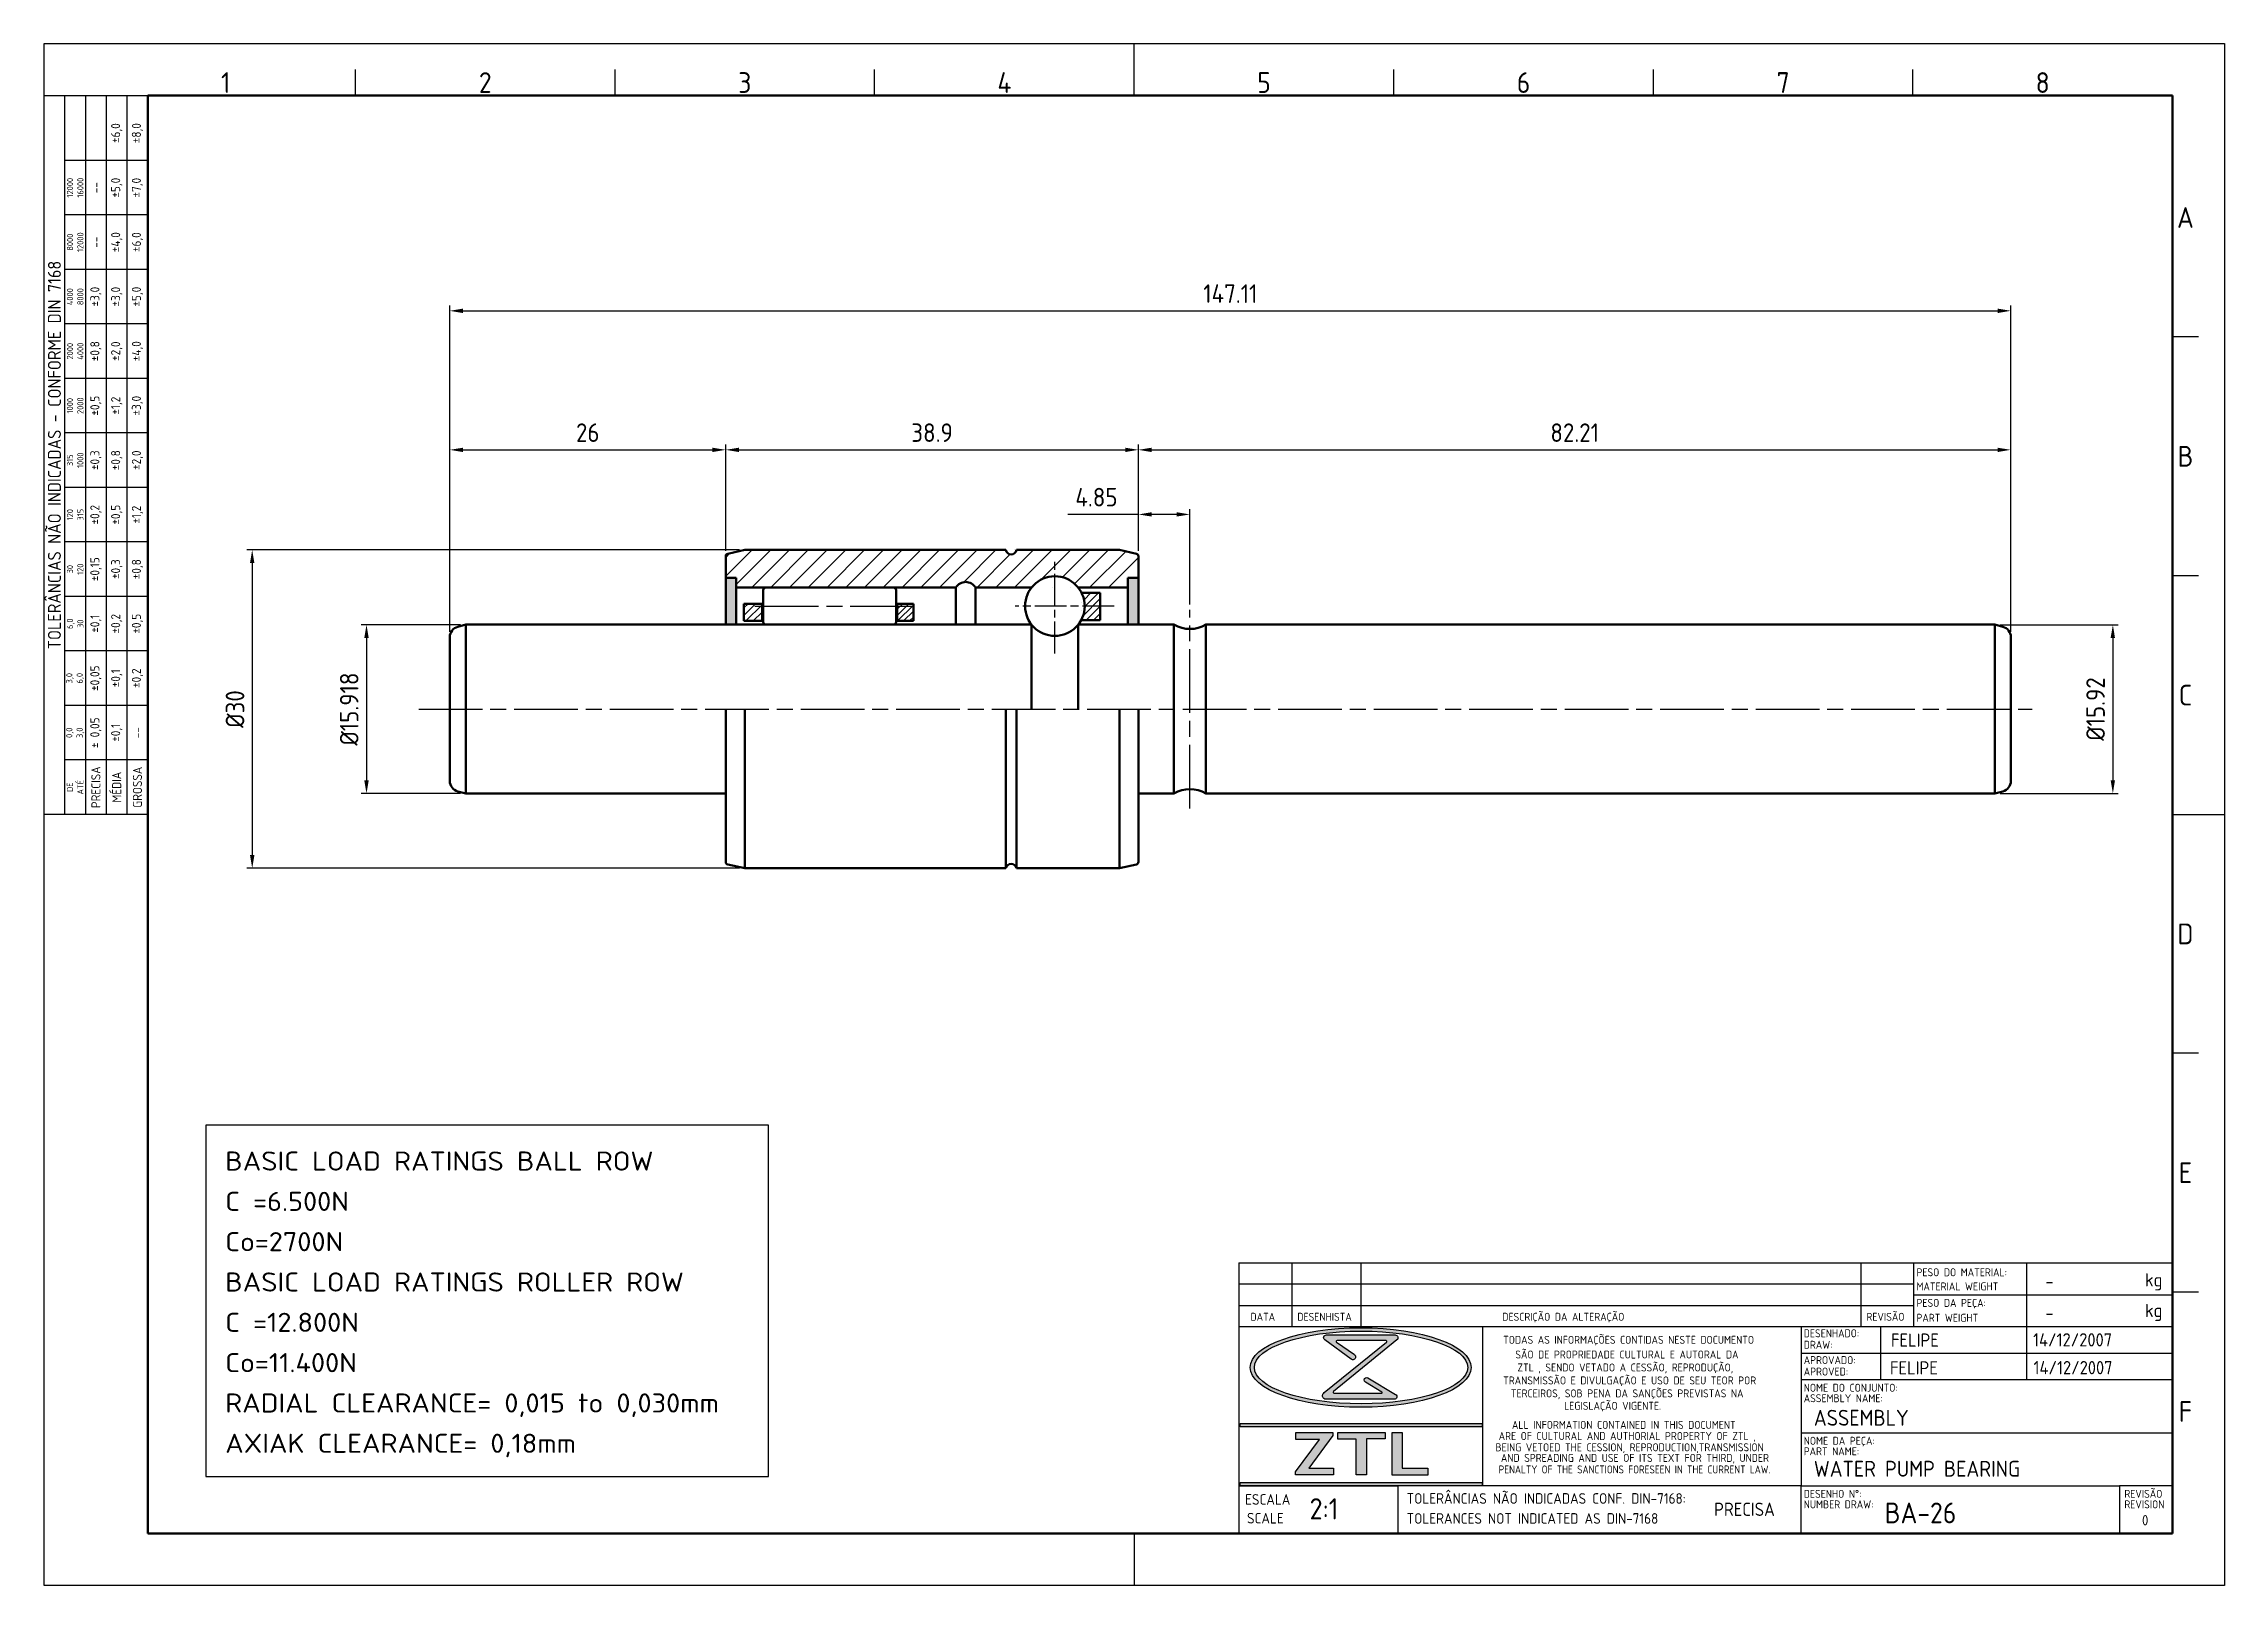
# Model space of a CAD drawing. Extents: x 0 to 205, y 0 to 145.
import ezdxf
from ezdxf.enums import TextEntityAlignment as Align

# ---------------------------------------------------------------- set-up
doc = ezdxf.new("R2010")
doc.units = 0
doc.header["$LTSCALE"] = 0.5
for name, pattern in [('AM_ISO02W050', [7.5, 6, -1.5]), ('AM_ISO08W050', [18, 12, -1.5, 3, -1.5]), ('AM_ISO08W050x2', [9, 6, -0.75, 1.5, -0.75])]:
    doc.linetypes.add(name, pattern=pattern)
doc.layers.get('0').update_dxf_attribs({"linetype": 'CONTINUOUS'})
doc.layers.get('Defpoints').update_dxf_attribs({"linetype": 'CONTINUOUS'})
for name, color, linetype, lineweight in [('AM_0', 7, 'CONTINUOUS', 50), ('AM_3', 6, 'AM_ISO02W050', 25), ('AM_5', 3, 'CONTINUOUS', 25), ('AM_7', 4, 'AM_ISO08W050', 25), ('AM_8', 1, 'CONTINUOUS', 25), ('AM_BOR', 7, 'CONTINUOUS', 50)]:
    doc.layers.add(name, color=color, linetype=linetype, lineweight=lineweight)
doc.styles.add('ACISOTS', font='isocp.shx', dxfattribs={"height": 1})
doc.styles.get("Standard").update_dxf_attribs({"font": 'ISOCP.SHX'})
doc.dimstyles.new('AM_ISO', dxfattribs={"dimtxt": 3.5, "dimasz": 2.5, "dimexe": 1, "dimexo": 1, "dimgap": 1.5, "dimtad": 1, "dimdsep": 46, "dimtxsty": 'Standard', "dimcen": 0, "dimclrd": 256, "dimclre": 256, "dimclrt": 2, "dimadec": 0, "dimazin": 2, "dimtp": 0.1, "dimtm": 0.1, "dimtfac": 0.71, "dimtdec": 3, "dimtmove": 0, "dimatfit": 3, "dimfxl": 1, "dimlwd": -1, "dimlwe": -1, "dimarcsym": 0})

# ---------------------------------------------------------------- blocks, each defined once
blk = doc.blocks.new('A3 ZTL')
for p, q in [((19.57, 280.82), (19.57, 9.78)), ((401.17, 280.82), (19.57, 280.82)), ((401.17, 9.78), (401.17, 280.82)), ((19.57, 9.78), (401.17, 9.78))]:
    blk.add_line(p, q)
at = {"layer": 'AM_BOR', "color": 135, "lineweight": 25}
for p, q in [((0, 0), (0, 290.61)), ((0, 290.61), (410.96, 290.61)), ((205.48, 280.82), (205.48, 290.61)), ((410.96, 290.61), (410.96, 0)), ((58.71, 280.82), (58.71, 285.71)), ((107.63, 280.82), (107.63, 285.71)), ((156.56, 280.82), (156.56, 285.71)), ((254.4, 280.82), (254.4, 285.71)), ((303.33, 280.82), (303.33, 285.71)), ((352.25, 280.82), (352.25, 285.71)), ((3.91, 145.3), (3.91, 280.82)), ((7.83, 280.82), (7.83, 145.3)), ((11.74, 280.82), (11.74, 145.3)), ((15.66, 145.3), (15.66, 280.82)), ((19.57, 268.59), (3.91, 268.59)), ((19.57, 258.32), (3.91, 258.32)), ((19.57, 248.04), (3.91, 248.04)), ((19.57, 237.77), (3.91, 237.77)), ((406.07, 235.32), (401.17, 235.32)), ((19.57, 227.5), (3.91, 227.5)), ((19.57, 217.22), (3.91, 217.22)), ((19.57, 206.95), (3.91, 206.95)), ((19.57, 196.67), (3.91, 196.67)), ((406.07, 190.31), (401.17, 190.31)), ((19.57, 186.4), (3.91, 186.4)), ((19.57, 176.13), (3.91, 176.13)), ((19.57, 165.85), (3.91, 165.85)), ((19.57, 155.58), (3.91, 155.58)), ((401.17, 145.3), (410.96, 145.3)), ((406.07, 100.29), (401.17, 100.29)), ((406.07, 55.28), (401.17, 55.28)), ((205.48, 9.78), (205.48, 0)), ((410.96, 0), (0, 0))]:
    blk.add_line(p, q, dxfattribs=at)
blk.add_lwpolyline([(19.57, 145.3), (0, 145.3), (0, 280.82), (19.57, 280.82)], close=True, dxfattribs=at)
at = {"layer": 'AM_BOR', "color": 135, "lineweight": 25, "style": 'ACISOTS'}
for s, p in [('1', (34.25, 283.27)), ('2', (83.17, 283.27)), ('3', (132.09, 283.27)), ('4', (181.02, 283.27)), ('5', (229.94, 283.27)), ('6', (278.86, 283.27)), ('7', (327.79, 283.27)), ('8', (376.71, 283.27)), ('A', (403.62, 257.83)), ('B', (403.62, 212.82)), ('C', (403.62, 167.81)), ('D', (403.62, 122.8)), ('E', (403.62, 77.79)), ('F', (403.62, 32.78))]:
    blk.add_text(s, height=3.91, dxfattribs=at).set_placement(p, align=Align.MIDDLE)
at = {"layer": 'AM_BOR', "color": 135, "lineweight": 25, "attachment_point": 5, "rotation": 90}
for s, insert, char_height, width in [('±6,0', (13.7, 273.73), 1.712, 10.274), ('±8,0', (17.61, 273.73), 1.712, 10.274), ('12000\\P16000', (5.87, 263.45), 1.174, 10.274), ('--', (9.78, 263.45), 1.712, 10.274), ('±5,0', (13.7, 263.45), 1.712, 10.274), ('±7,0', (17.61, 263.45), 1.712, 10.274), ('±4,0', (13.7, 253.18), 1.712, 10.274), ('±6,0', (17.61, 253.18), 1.712, 10.274), ('8000\\P12000', (5.87, 253.18), 1.174, 10.274), ('--', (9.78, 253.18), 1.712, 10.274), ('{\\Fisocp.shx|c0;TOLERÂNCIAS NÃO INDICADAS - CONFORME DIN 7168}', (1.96, 213.06), 2.4462, 135.5186), ('4000\\P8000', (5.87, 242.91), 1.174, 10.274), ('±3,0', (9.78, 242.91), 1.712, 10.274), ('±3,0', (13.7, 242.91), 1.712, 10.274), ('±5,0', (17.61, 242.91), 1.712, 10.274), ('±0,8', (9.78, 232.63), 1.712, 10.274), ('±2,0', (13.7, 232.63), 1.712, 10.274), ('±4,0', (17.61, 232.63), 1.712, 10.274), ('2000\\P4000', (5.87, 232.63), 1.174, 10.274), ('1000\\P2000', (5.87, 222.36), 1.174, 10.274), ('±0,5', (9.78, 222.36), 1.712, 10.274), ('±1,2', (13.7, 222.36), 1.712, 10.274), ('±3,0', (17.61, 222.36), 1.712, 10.274), ('±0,3', (9.78, 212.08), 1.712, 10.274), ('±0,8', (13.7, 212.08), 1.712, 10.274), ('±2,0', (17.61, 212.08), 1.712, 10.274), ('315\\P1000', (5.87, 212.08), 1.174, 10.274), ('120\\P315', (5.87, 201.81), 1.174, 10.274), ('±0,2', (9.78, 201.81), 1.712, 10.274), ('±0,5', (13.7, 201.81), 1.712, 10.274), ('±1,2', (17.61, 201.81), 1.712, 10.274), ('±0,15', (9.78, 191.54), 1.712, 10.274), ('±0,3', (13.7, 191.54), 1.712, 10.274), ('±0,8', (17.61, 191.54), 1.712, 10.274), ('30\\P120', (5.87, 191.54), 1.174, 10.274), ('6,0\\P30', (5.87, 181.26), 1.174, 10.274), ('±0,1', (9.78, 181.26), 1.712, 10.274), ('±0,2', (13.7, 181.26), 1.712, 10.274), ('±0,5', (17.61, 181.26), 1.712, 10.274), ('±0,05', (9.78, 170.99), 1.712, 10.274), ('±0,2', (17.61, 170.99), 1.712, 10.274), ('3,0\\P6,0', (5.87, 170.99), 1.174, 10.274), ('±0,1', (13.7, 170.99), 1.712, 10.274), ('0,0\\P3,0', (5.87, 160.71), 1.174, 10.274), ('± 0,05', (9.78, 160.71), 1.712, 10.274), ('\\pt4.69206;±0,1', (13.7, 160.71), 1.7123, 10.274), ('--', (17.61, 160.71), 1.712, 10.274), ('PRECISA', (9.78, 150.44), 1.712, 10.274), ('MÉDIA', (13.7, 150.44), 1.712, 10.274), ('GROSSA', (17.61, 150.44), 1.712, 10.274), ('{\\Fisocp.shx|c0;DE\\PATÉ}', (5.87, 150.44), 1.1742, 10.274)]:
    blk.add_mtext(s, dxfattribs=dict(at, insert=insert, char_height=char_height, width=width))
blk = doc.blocks.new('LEGENDAZTL-1')
at = {"layer": 'AM_8'}
h = blk.add_hatch(color=135, dxfattribs=at)
edge = h.paths.add_edge_path()
edge.add_ellipse((23.01, 31.29), major_axis=(20.82, 0), ratio=0.359907, start_angle=191.4592, end_angle=452.8175)
edge.add_ellipse((23.01, 31.29), major_axis=(20.82, 0), ratio=0.359907, start_angle=92.8175, end_angle=191.4592)
edge = h.paths.add_edge_path(flags=16)
edge.add_ellipse((23.07, 31.29), major_axis=(20.11, 0), ratio=0.340664, start_angle=93.067, end_angle=371.4592)
edge.add_ellipse((23.07, 31.29), major_axis=(20.11, 0), ratio=0.340664, start_angle=11.4592, end_angle=93.067)
h = blk.add_hatch(color=135, dxfattribs=at)
edge = h.paths.add_edge_path()
edge.add_line((27.86, 36.04), (16.14, 26.55))
edge.add_arc((16.46, 25.96), 0.662, 118.1409, 270)
edge.add_line((16.46, 25.3), (29.34, 25.3))
edge.add_arc((29.33, 25.79), 0.488, 271.9685, 418.9108)
edge.add_line((29.58, 26.21), (24.36, 29.35))
edge.add_arc((24.11, 28.95), 0.475, 58.6682, 238.8052)
edge.add_line((23.87, 28.54), (26.98, 26.65))
edge.add_arc((26.92, 26.56), 0.12, -90, 54.6545, ccw=False)
edge.add_line((26.92, 26.44), (17.93, 26.44))
edge.add_arc((17.96, 26.6), 0.167, 129.2364, 260.8226, ccw=False)
edge.add_line((17.86, 26.73), (29.79, 36.47))
edge.add_arc((29.47, 36.9), 0.529, 306.0702, 450)
edge.add_line((29.47, 37.43), (16.54, 37.43))
edge.add_arc((16.52, 36.92), 0.513, 87.7272, 233.7471)
edge.add_line((16.21, 36.5), (21.18, 32.86))
edge.add_arc((21.5, 33.28), 0.527, 232.4714, 414.7334)
edge.add_line((21.81, 33.71), (18.46, 36.07))
edge.add_arc((18.53, 36.2), 0.144, 90, 242.5235, ccw=False)
edge.add_line((18.53, 36.35), (27.78, 36.35))
edge.add_arc((27.75, 36.17), 0.176, -50.9964, 80.7655, ccw=False)
for points in [[(0.28, 20.1), (45.87, 20.1), (45.87, 20.7), (0.28, 20.7)], [(10.71, 11.65), (10.71, 11.05), (17.9, 11.05), (17.9, 12.32), (13.24, 12.32), (17.77, 18.44), (17.77, 19.04), (10.78, 19.04), (10.78, 17.71), (15.21, 17.71)], [(18.7, 17.78), (22.17, 17.78), (22.17, 11.05), (24.07, 11.05), (24.07, 17.84), (27.63, 17.84), (27.63, 19.04), (18.7, 19.04)], [(35.62, 11.02), (35.62, 12.32), (30.79, 12.32), (30.79, 19.04), (28.93, 19.04), (28.93, 11.02)], [(45.87, 9.6), (0.28, 9.6), (0.28, 9), (45.87, 9)]]:
    blk.add_hatch(color=135, dxfattribs=at).paths.add_polyline_path(points)
at = {"layer": 'AM_8', "color": 135}
for p, q in [((0, 51), (176, 51)), ((0, 51), (0, 0)), ((10, 51), (10, 39)), ((23, 51), (23, 39)), ((117.25, 51), (117.25, 39)), ((127.25, 39), (127.25, 51)), ((148.5, 51), (148.5, 45)), ((176, 0), (176, 51)), ((127.25, 47), (0, 47)), ((0, 43), (127.25, 43)), ((127.25, 45), (176, 45)), ((148.5, 45), (148.5, 39)), ((0, 39), (106, 39)), ((16.54, 37.43), (29.47, 37.43)), ((45.93, 39), (45.93, 9)), ((106, 39), (106, 20)), ((106, 39), (176, 39)), ((121, 39), (121, 29)), ((148.5, 39), (148.5, 29)), ((106, 34), (176, 34)), ((106, 29), (176, 29)), ((0.28, 20.1), (0.28, 20.7)), ((0.28, 20.7), (45.87, 20.7)), ((45.87, 20.7), (45.87, 20.1)), ((45.87, 20.1), (0.28, 20.1)), ((10.71, 11.65), (15.21, 17.71)), ((10.78, 17.71), (10.78, 19.04)), ((10.78, 19.04), (17.77, 19.04)), ((15.21, 17.71), (10.78, 17.71)), ((17.77, 18.44), (13.24, 12.32)), ((17.77, 19.04), (17.77, 18.44)), ((18.7, 17.78), (18.7, 19.04)), ((18.7, 19.04), (27.63, 19.04)), ((22.17, 17.78), (18.7, 17.78)), ((22.17, 11.05), (22.17, 17.78)), ((24.07, 17.84), (24.07, 11.05)), ((27.63, 17.84), (24.07, 17.84)), ((27.63, 19.04), (27.63, 17.84)), ((28.93, 11.02), (28.93, 19.04)), ((28.93, 19.04), (30.79, 19.04)), ((30.79, 19.04), (30.79, 12.32)), ((106, 20), (106, 9)), ((106, 19), (176, 19)), ((0, 9), (30, 9)), ((106, 9), (0, 9)), ((0.28, 9.6), (45.87, 9.6)), ((0.28, 9), (0.28, 9.6)), ((45.87, 9), (0.28, 9)), ((10.71, 11.05), (10.71, 11.65)), ((17.9, 11.05), (10.71, 11.05)), ((13.24, 12.32), (17.9, 12.32)), ((17.9, 12.32), (17.9, 11.05)), ((24.07, 11.05), (22.17, 11.05)), ((35.62, 11.02), (28.93, 11.02)), ((30, 9), (30, 0)), ((30.79, 12.32), (35.62, 12.32)), ((35.62, 12.32), (35.62, 11.02)), ((45.87, 9.6), (45.87, 9)), ((106, 0), (106, 9)), ((106, 9), (166, 9)), ((176, 9), (166, 9)), ((166, 9), (166, 0)), ((0, 0), (176, 0))]:
    blk.add_line(p, q, dxfattribs=at)
blk.add_lwpolyline([(16.54, 37.43), (29.47, 37.43, -0.726075), (29.79, 36.47), (17.86, 26.73, 0.646844), (17.93, 26.44), (26.92, 26.44, 0.730915), (26.98, 26.65), (23.87, 28.54, -1.001197), (24.36, 29.35), (29.58, 26.21, -0.746343), (29.34, 25.3), (16.46, 25.3, -0.780296), (16.14, 26.55), (27.86, 36.04, 0.647932), (27.78, 36.35), (18.53, 36.35, 0.78497), (18.46, 36.07), (21.81, 33.71, -1.019937), (21.18, 32.86), (16.21, 36.5, -0.740095), (16.54, 37.43, -0.257794)], format="xyb", dxfattribs=at)
for centre, major_axis, ratio in [((23.01, 31.29), (-20.82, 0), 0.359907), ((23.07, 31.29), (-20.11, 0), 0.340664)]:
    blk.add_ellipse(centre, major_axis=major_axis, ratio=ratio, dxfattribs=at)
for s, height, p in [('PESO DO MATERIAL:', 1.5, (127.75, 48.48)), ('MATERIAL WEIGHT', 1.5, (127.75, 45.82)), ('kg', 2.5, (170.83, 46.56)), ('DATA', 1.5, (2.22, 40.09)), ('DESENHISTA', 1.5, (11.05, 40.09)), ('DESCRIÇÃO DA ALTERAÇÃO', 1.5, (49.68, 40.09)), ('REVISÃO', 1.5, (118.32, 40.09)), ('PESO DA PEÇA:', 1.5, (127.75, 42.71)), ('PART WEIGHT', 1.5, (127.75, 39.91)), ('kg', 2.5, (170.83, 40.79)), ('TODAS AS INFORMAÇÕES CONTIDAS NESTE DOCUMENTO', 1.5, (49.85, 35.75)), ('DESENHADO:', 1.5, (106.5, 36.98)), ('SÃO DE PROPRIEDADE CULTURAL E AUTORAL DA', 1.5, (52.14, 32.98)), ('APROVADO:', 1.5, (106.5, 31.93)), ('DRAW:', 1.5, (106.5, 34.82)), ('TRANSMISSÃO E DIVULGAÇÃO E USO DE SEU TEOR POR', 1.5, (49.85, 28.1)), ('ZTL , SENDO VETADO A CESSÃO, REPRODUÇÃO,', 1.5, (52.53, 30.54)), ('APROVED:', 1.5, (106.5, 29.77)), ('TERCEIROS, SOB PENA DA SANÇÕES PREVISTAS NA', 1.5, (51.3, 25.66)), ('LEGISLAÇÃO VIGENTE.', 1.5, (61.33, 23.31)), ('ASSEMBLY NAME:', 1.5, (106.5, 24.74)), ('NOME DO CONJUNTO:', 1.5, (106.5, 26.72)), ('ALL INFORMATION CONTAINED IN THIS DOCUMENT', 1.5, (51.5, 19.72)), ('BEING VETOED THE CESSION, REPRODUCTION,TRANSMISSION', 1.5, (48.41, 15.49)), ('ARE OF CULTURAL AND AUTHORIAL PROPERTY OF ZTL ,', 1.5, (49, 17.62)), ('NOME DA PEÇA:', 1.5, (106.5, 16.72)), ('AND SPREADING AND USE OF ITS TEXT FOR THIRD, UNDER', 1.5, (49.42, 13.49)), ('PART NAME:', 1.5, (106.5, 14.74)), ('TOLERÂNCIAS NÃO INDICADAS CONF. DIN-7168:', 2, (31.66, 5.6)), ('DESENHO N%%d:', 1.5, (106.5, 6.72)), ('REVISÃO', 1.5, (166.93, 6.72)), ('ESCALA', 2, (1.21, 5.42)), ('NUMBER DRAW:', 1.5, (106.5, 4.74)), ('REVISION', 1.5, (166.93, 4.74)), ('SCALE', 2, (1.57, 1.88)), ('TOLERANCES NOT INDICATED AS DIN-7168', 2, (31.66, 1.83))]:
    blk.add_text(s, height=height, dxfattribs=at).set_placement(p)
at = {"layer": 'AM_8', "color": 135, "width": 0.95}
blk.add_text('PENALTY OF THE SANCTIONS FORESEEN IN THE CURRENT LAW.', height=1.5, dxfattribs=at).set_placement((48.99, 11.32))
at = {"layer": 'AM_8', "color": 135}
for tag, height, p in [('PESO', 2.5, (152.06, 47.53)), ('PESO', 2.5, (152.06, 41.58)), ('DESN.', 2.5, (122.94, 36.44)), ('DATADES', 2.5, (149.73, 36.5)), ('APROV', 2.5, (122.75, 31.22)), ('DATAAPROV', 2.5, (149.81, 31.25)), ('CONJUNTO', 3, (108.41, 21.81)), ('PEÇA', 3, (108.4, 12.2)), ('NºDESENHO', 3.91, (121.76, 3.88))]:
    blk.add_attdef(tag, text='', height=height, dxfattribs=at).set_placement(p, align=Align.MIDDLE_LEFT)
at = {"layer": 'AM_8', "color": 135, "style": 'ACISOTS'}
for tag, p, height in [('GEN-TITLE-SCA{12.7}', (13.36, 2.64), 4), ('GEN-TITLE-DWG{30.6}', (92.5, -2.65), 2)]:
    blk.add_attdef(tag, p, '', height=height, dxfattribs=at)
at = {"layer": 'AM_8', "color": 135}
for tag, height, p in [('TOL.N.IND', 2.5, (95.33, 4.56)), ('REV.', 1.96, (170.86, 2.49))]:
    blk.add_attdef(tag, text='', height=height, dxfattribs=at).set_placement(p, align=Align.MIDDLE_CENTER)
blk = doc.blocks.new('*D43')
at = {"layer": 'AM_5'}
for p, q in [((38.24, 89.88), (38.24, 120.62)), ((39.49, 120.12), (184.1, 120.12)), ((185.35, 89.88), (185.35, 120.62))]:
    blk.add_line(p, q, dxfattribs=at)
for points in [[(39.49, 120.33), (39.49, 119.91), (38.24, 120.12)], [(184.1, 120.33), (184.1, 119.91), (185.35, 120.12)]]:
    blk.add_solid(points, dxfattribs=at)
at = {"layer": 'Defpoints', "color": 0}
for p in [(185.35, 120.12), (38.24, 89.38), (185.35, 89.38)]:
    blk.add_point(p, dxfattribs=at)
at = {"layer": 'AM_5', "color": 3, "insert": (111.8, 121.74), "char_height": 1.75, "attachment_point": 5}
blk.add_mtext('147.11', dxfattribs=at)
blk = doc.blocks.new('*D44')
at = {"layer": 'AM_5'}
for p, q in [((38.24, 89.88), (38.24, 107.52)), ((39.49, 107.02), (62.99, 107.02)), ((64.24, 97.49), (64.24, 107.52))]:
    blk.add_line(p, q, dxfattribs=at)
for points in [[(39.49, 107.22), (39.49, 106.81), (38.24, 107.02)], [(62.99, 107.22), (62.99, 106.81), (64.24, 107.02)]]:
    blk.add_solid(points, dxfattribs=at)
at = {"layer": 'Defpoints', "color": 0}
for p in [(64.24, 107.02), (64.24, 96.99), (38.24, 89.38)]:
    blk.add_point(p, dxfattribs=at)
at = {"layer": 'AM_5', "color": 3, "insert": (51.24, 108.64), "char_height": 1.75, "attachment_point": 5}
blk.add_mtext('26', dxfattribs=at)
blk = doc.blocks.new('*D45')
at = {"layer": 'AM_5'}
for p, q in [((64.24, 97.49), (64.24, 107.52)), ((65.49, 107.02), (101.89, 107.02)), ((103.14, 97.49), (103.14, 107.52))]:
    blk.add_line(p, q, dxfattribs=at)
for points in [[(65.49, 107.22), (65.49, 106.81), (64.24, 107.02)], [(101.89, 107.22), (101.89, 106.81), (103.14, 107.02)]]:
    blk.add_solid(points, dxfattribs=at)
at = {"layer": 'Defpoints', "color": 0}
for p in [(103.14, 107.02), (64.24, 96.99), (103.14, 96.99)]:
    blk.add_point(p, dxfattribs=at)
at = {"layer": 'AM_5', "color": 3, "insert": (83.69, 108.64), "char_height": 1.75, "attachment_point": 5}
blk.add_mtext('38.9', dxfattribs=at)
blk = doc.blocks.new('*D46')
at = {"layer": 'AM_5'}
for p, q in [((103.14, 100.93), (96.47, 100.93)), ((103.14, 98.19), (103.14, 101.43)), ((106.74, 100.93), (104.39, 100.93)), ((107.99, 92.44), (107.99, 101.43))]:
    blk.add_line(p, q, dxfattribs=at)
for points in [[(104.39, 101.14), (104.39, 100.73), (103.14, 100.93)], [(106.74, 101.14), (106.74, 100.73), (107.99, 100.93)]]:
    blk.add_solid(points, dxfattribs=at)
at = {"layer": 'Defpoints', "color": 0}
for p in [(103.14, 100.93), (103.14, 97.69), (107.99, 91.94)]:
    blk.add_point(p, dxfattribs=at)
at = {"layer": 'AM_5', "color": 3, "insert": (99.18, 102.56), "char_height": 1.75, "attachment_point": 5}
blk.add_mtext('4.85', dxfattribs=at)
blk = doc.blocks.new('*D47')
at = {"layer": 'AM_5'}
for p, q in [((103.14, 97.49), (103.14, 107.52)), ((104.39, 107.02), (184.1, 107.02)), ((185.35, 89.88), (185.35, 107.52))]:
    blk.add_line(p, q, dxfattribs=at)
for points in [[(104.39, 107.22), (104.39, 106.81), (103.14, 107.02)], [(184.1, 107.22), (184.1, 106.81), (185.35, 107.02)]]:
    blk.add_solid(points, dxfattribs=at)
at = {"layer": 'Defpoints', "color": 0}
for p in [(185.35, 107.02), (103.14, 96.99), (185.35, 89.38)]:
    blk.add_point(p, dxfattribs=at)
at = {"layer": 'AM_5', "color": 3, "insert": (144.25, 108.64), "char_height": 1.75, "attachment_point": 5}
blk.add_mtext('82.21', dxfattribs=at)
blk = doc.blocks.new('*D48')
at = {"layer": 'AM_5'}
for p, q in [((184.35, 90.54), (195.47, 90.54)), ((194.97, 89.29), (194.97, 75.88)), ((184.35, 74.63), (195.47, 74.63))]:
    blk.add_line(p, q, dxfattribs=at)
for points in [[(194.76, 89.29), (195.17, 89.29), (194.97, 90.54)], [(194.76, 75.88), (195.17, 75.88), (194.97, 74.63)]]:
    blk.add_solid(points, dxfattribs=at)
at = {"layer": 'Defpoints', "color": 0}
for p in [(183.85, 90.54), (183.85, 74.63), (194.97, 74.63)]:
    blk.add_point(p, dxfattribs=at)
at = {"layer": 'AM_5', "color": 3, "insert": (193.34, 82.59), "char_height": 1.75, "attachment_point": 5, "rotation": 90}
blk.add_mtext('%%C15.92', dxfattribs=at)
blk = doc.blocks.new('*D49')
at = {"layer": 'AM_5'}
for p, q in [((39.24, 90.54), (29.89, 90.54)), ((30.39, 89.29), (30.39, 75.88)), ((39.24, 74.63), (29.89, 74.63))]:
    blk.add_line(p, q, dxfattribs=at)
for points in [[(30.18, 89.29), (30.6, 89.29), (30.39, 90.54)], [(30.18, 75.88), (30.6, 75.88), (30.39, 74.63)]]:
    blk.add_solid(points, dxfattribs=at)
at = {"layer": 'Defpoints', "color": 0}
for p in [(39.74, 90.54), (30.39, 74.63), (39.74, 74.63)]:
    blk.add_point(p, dxfattribs=at)
at = {"layer": 'AM_5', "color": 3, "insert": (28.76, 82.59), "char_height": 1.75, "attachment_point": 5, "rotation": 90}
blk.add_mtext('%%c15.918', dxfattribs=at)
blk = doc.blocks.new('*D50')
at = {"layer": 'AM_5'}
for p, q in [((65.54, 97.59), (19.12, 97.59)), ((19.62, 96.34), (19.62, 68.84)), ((65.54, 67.59), (19.12, 67.59))]:
    blk.add_line(p, q, dxfattribs=at)
for points in [[(19.41, 96.34), (19.83, 96.34), (19.62, 97.59)], [(19.41, 68.84), (19.83, 68.84), (19.62, 67.59)]]:
    blk.add_solid(points, dxfattribs=at)
at = {"layer": 'Defpoints', "color": 0}
for p in [(66.04, 97.59), (19.62, 67.59), (66.04, 67.59)]:
    blk.add_point(p, dxfattribs=at)
at = {"layer": 'AM_5', "color": 3, "insert": (18, 82.59), "char_height": 1.75, "attachment_point": 5, "rotation": 90}
blk.add_mtext('%%c30', dxfattribs=at)

msp = doc.modelspace()

# ---------------------------------------------------------------- hatches: boundary and pattern name
at = {"layer": 'AM_3'}
h = msp.add_hatch(dxfattribs=at)
h.set_pattern_fill('ANSI31', color=256, scale=15, style=0)
h.paths.add_polyline_path([(78.278, 102.972), (76.724, 102.972), (76.724, 95.972), (83.474, 95.972), (83.474, 99.972, -0.2679492)])
h.paths.add_polyline_path([(83.474, 63.972), (76.724, 63.972), (76.724, 56.972), (78.278, 56.972, -0.2679492), (83.474, 59.972)])
h = msp.add_hatch(dxfattribs=at)
h.set_pattern_fill('ANSI31', color=256, scale=15, style=0)
h.paths.add_polyline_path([(86.474, 95.972), (90.224, 99.722), (90.224, 102.972), (88.671, 102.972, -0.2679492), (83.474, 99.972), (83.474, 95.972)])
h.paths.add_polyline_path([(90.224, 56.972), (90.224, 60.222), (86.474, 63.972), (83.474, 63.972), (83.474, 59.972, -0.2679492), (88.671, 56.972)])
at = {"layer": 'AM_8'}
h = msp.add_hatch(dxfattribs=at)
h.set_pattern_fill('_U', color=256, scale=1.25, angle=45, style=0, pattern_type=0)
h.set_pattern_definition([(45, (0, -11.5648), (-0.883883, 0.883883), [])])
edge = h.paths.add_edge_path()
edge.add_arc((64.493, 96.986), 0.25, 102.5, 180)
edge.add_line((64.243, 96.986), (64.243, 94.965))
edge.add_line((64.243, 94.965), (65.243, 94.965))
edge.add_line((65.243, 94.965), (65.243, 94.044))
edge.add_line((65.243, 94.044), (85.941, 94.044))
edge.add_arc((86.862, 93.496), 1.071, 30.76755, 149.23245, ccw=False)
edge.add_line((87.782, 94.044), (93.066, 94.044))
edge.add_arc((95.263, 92.294), 2.809, 38.53574, 141.46426, ccw=False)
edge.add_line((97.46, 94.044), (102.143, 94.044))
edge.add_line((102.143, 94.044), (102.143, 94.965))
edge.add_line((102.143, 94.965), (103.143, 94.965))
edge.add_line((103.143, 94.965), (103.143, 96.986))
edge.add_arc((102.893, 96.986), 0.25, 0, 77.5)
edge.add_line((102.947, 97.23), (101.343, 97.585))
edge.add_line((101.343, 97.585), (91.643, 97.585))
edge.add_arc((91.143, 97.676), 0.508, 190.31778, 349.68222, ccw=False)
edge.add_line((90.643, 97.585), (66.043, 97.585))
edge.add_line((66.043, 97.585), (64.438, 97.23))
for points in [[(64.243, 94.965), (64.243, 90.544), (65.243, 90.544), (65.243, 94.965)], [(102.143, 94.965), (102.143, 90.544), (103.143, 90.544), (103.143, 94.965)]]:
    msp.add_hatch(color=256, dxfattribs=at).paths.add_polyline_path(points)
h = msp.add_hatch(dxfattribs=at)
h.set_pattern_fill('_U', color=256, scale=0.5, angle=45, style=0, pattern_type=0)
h.set_pattern_definition([(45, (1.0784, -10.2294), (-0.3535534, 0.3535534), [])])
h.paths.add_polyline_path([(65.959, 92.519), (65.959, 90.892), (67.67, 90.892), (67.67, 92.519)])
h = msp.add_hatch(dxfattribs=at)
h.set_pattern_fill('_U', color=256, scale=0.4, angle=45, style=0, pattern_type=0)
h.set_pattern_definition([(45, (4.19457, -10.2294), (-0.2828427, 0.2828427), [])])
h.paths.add_polyline_path([(80.39, 92.519), (80.39, 90.892), (81.929, 90.892), (81.929, 92.519)])
h = msp.add_hatch(dxfattribs=at)
h.set_pattern_fill('_U', color=256, scale=0.5, angle=45, style=0, pattern_type=0)
h.set_pattern_definition([(45, (2.6725, -10.2294), (-0.3535534, 0.3535534), [])])
edge = h.paths.add_edge_path()
edge.add_line((99.54, 90.963), (99.54, 93.541))
edge.add_line((99.54, 93.541), (97.78, 93.541))
edge.add_arc((95.263, 92.294), 2.809, -28.29949, 26.35237, ccw=False)
edge.add_line((97.736, 90.963), (99.54, 90.963))

# ---------------------------------------------------------------- linework, layer by layer
at = {"layer": 'AM_0'}
for p, q in [((64.243, 90.544), (64.243, 96.986)), ((66.043, 97.585), (64.438, 97.23)), ((66.043, 97.585), (90.643, 97.585)), ((91.643, 97.585), (101.343, 97.585)), ((101.343, 97.585), (102.947, 97.23)), ((103.143, 96.986), (103.143, 90.544)), ((64.243, 94.965), (65.243, 94.965)), ((65.243, 94.965), (65.243, 90.544)), ((103.143, 94.965), (102.143, 94.965)), ((102.143, 94.965), (102.143, 90.544)), ((65.243, 94.044), (85.941, 94.044)), ((67.67, 92.519), (65.959, 92.519)), ((65.959, 92.519), (65.959, 90.892)), ((67.67, 90.892), (67.67, 92.519)), ((67.788, 92.519), (67.67, 92.519)), ((80.39, 92.519), (80.295, 92.519)), ((81.929, 92.519), (80.39, 92.519)), ((80.39, 92.519), (80.39, 90.892)), ((81.929, 90.892), (81.929, 92.519)), ((85.941, 94.044), (85.941, 90.544)), ((87.782, 94.044), (93.066, 94.044)), ((87.782, 94.044), (87.782, 90.544)), ((97.46, 94.044), (102.143, 94.044)), ((97.78, 93.541), (99.54, 93.541)), ((99.54, 93.541), (99.54, 90.963)), ((39.743, 90.544), (38.984, 90.341)), ((39.743, 90.544), (93.066, 90.544)), ((39.743, 90.544), (39.743, 74.626)), ((65.959, 90.892), (67.67, 90.892)), ((67.67, 90.892), (67.788, 90.892)), ((80.295, 90.892), (80.39, 90.892)), ((80.39, 90.892), (81.929, 90.892)), ((93.066, 90.544), (93.066, 82.585)), ((97.46, 90.544), (106.48, 90.544)), ((97.46, 90.544), (97.46, 82.585)), ((99.54, 90.963), (97.736, 90.963)), ((106.48, 74.626), (106.48, 90.544)), ((109.505, 90.544), (183.853, 90.544)), ((109.505, 90.544), (109.505, 74.626)), ((183.853, 90.544), (183.853, 74.626)), ((183.853, 90.544), (184.611, 90.341)), ((38.243, 89.375), (38.243, 75.796)), ((185.353, 89.375), (185.353, 75.796)), ((64.243, 68.185), (64.243, 82.585)), ((66.043, 82.585), (66.043, 67.585)), ((90.643, 67.585), (90.643, 82.585)), ((91.643, 67.585), (91.643, 82.585)), ((101.343, 82.585), (101.343, 67.585)), ((103.143, 82.585), (103.143, 68.185)), ((39.743, 74.626), (38.984, 74.83)), ((64.243, 74.626), (39.743, 74.626)), ((106.48, 74.626), (103.143, 74.626)), ((183.853, 74.626), (109.505, 74.626)), ((183.853, 74.626), (184.611, 74.83)), ((66.043, 67.585), (64.438, 67.941)), ((101.343, 67.585), (102.947, 67.941)), ((90.643, 67.585), (66.043, 67.585)), ((101.343, 67.585), (91.643, 67.585))]:
    msp.add_line(p, q, dxfattribs=at)
msp.add_lwpolyline([(68.038, 90.544), (80.045, 90.544, 0.4142136), (80.295, 90.794), (80.295, 93.794, 0.4142136), (80.045, 94.044), (68.038, 94.044, 0.4142136), (67.788, 93.794), (67.788, 90.794, 0.4142136)], format="xyb", close=True, dxfattribs=at)
msp.add_circle((95.263, 92.294), 2.809, dxfattribs=at)
for centre, radius, start, end in [((64.493, 96.986), 0.25, 102.5, 180), ((91.143, 97.676), 0.508, 190.31778, 349.68222), ((102.893, 96.986), 0.25, 0, 77.5), ((86.862, 93.496), 1.071, 30.76755, 149.23245), ((107.993, 93.135), 3, 239.7308, 300.2692), ((39.243, 89.375), 1, 105, 180), ((184.353, 89.375), 1, 0, 75), ((39.243, 75.796), 1, 180, 255), ((107.993, 72.035), 3, 59.7308, 120.2692), ((184.353, 75.796), 1, 285, 0), ((64.493, 68.185), 0.25, 180, 257.5), ((91.143, 67.494), 0.508, 10.31778, 169.68222), ((102.893, 68.185), 0.25, 282.5, 0)]:
    msp.add_arc(centre, radius, start, end, dxfattribs=at)
at = {"layer": 'AM_5'}
msp.add_lwpolyline([(15.264, 10.268), (68.268, 10.268), (68.268, 43.382), (15.264, 43.382)], close=True, dxfattribs=at)
at = {"layer": 'AM_7', "linetype": 'AM_ISO08W050x2'}
for p, q in [((95.263, 87.829), (95.263, 96.76)), ((100.863, 92.294), (91.528, 92.294))]:
    msp.add_line(p, q, dxfattribs=at)
at = {"layer": 'AM_7'}
for p, q in [((66.984, 92.294), (82.431, 92.294)), ((107.993, 73.226), (107.993, 91.944)), ((35.308, 82.585), (187.359, 82.585))]:
    msp.add_line(p, q, dxfattribs=at)

# ---------------------------------------------------------------- block references
at = {"layer": 'AM_0', "lineweight": 0, "xscale": 0.5, "yscale": 0.5, "zscale": 0.5}
msp.add_blockref('A3 ZTL', (0, 0), dxfattribs=at)
at = {"layer": 'AM_0', "lineweight": 0}
ref = msp.add_blockref('LEGENDAZTL-1', (112.587, 4.892), dxfattribs=dict(at, xscale=0.5, yscale=0.5, zscale=0.5))
ref.add_attrib('GEN-TITLE-SCA{12.7}', '2:1', (119.266, 6.214), dxfattribs={"layer": 'AM_8', "color": 135, "height": 2, "style": 'ACISOTS'})
ref.add_attrib('DATAAPROV', '14/12/2007', dxfattribs={"layer": 'AM_8', "color": 135, "height": 1.25}).set_placement((187.492, 20.52), align=Align.MIDDLE_LEFT)
ref.add_attrib('DATADES', '14/12/2007', dxfattribs={"layer": 'AM_8', "color": 135, "height": 1.25}).set_placement((187.452, 23.141), align=Align.MIDDLE_LEFT)
ref.add_attrib('APROV', 'FELIPE', dxfattribs={"layer": 'AM_8', "color": 135, "height": 1.25}).set_placement((173.962, 20.501), align=Align.MIDDLE_LEFT)
ref.add_attrib('PESO', '-', dxfattribs={"layer": 'AM_8', "color": 135, "height": 1.25}).set_placement((188.618, 28.656), align=Align.MIDDLE_LEFT)
ref.add_attrib('PEÇA', 'WATER PUMP BEARING', dxfattribs={"layer": 'AM_8', "color": 135, "height": 1.5}).set_placement((166.786, 10.99), align=Align.MIDDLE_LEFT)
ref.add_attrib('CONJUNTO', 'ASSEMBLY', dxfattribs={"layer": 'AM_8', "color": 135, "height": 1.5}).set_placement((166.79, 15.797), align=Align.MIDDLE_LEFT)
ref.add_attrib('NºDESENHO', 'BA-26', dxfattribs={"layer": 'AM_8', "color": 135, "height": 1.9556}).set_placement((173.467, 6.831), align=Align.MIDDLE_LEFT)
ref.add_attrib('REV.', '0', dxfattribs={"layer": 'AM_8', "color": 135, "height": 0.978}).set_placement((198.016, 6.137), align=Align.MIDDLE_CENTER)
ref.add_attrib('TOL.N.IND', 'PRECISA', dxfattribs={"layer": 'AM_8', "color": 135, "height": 1.25}).set_placement((160.25, 7.172), align=Align.MIDDLE_CENTER)
ref.add_attrib('DESN.', 'FELIPE', dxfattribs={"layer": 'AM_8', "color": 135, "height": 1.25}).set_placement((174.057, 23.114), align=Align.MIDDLE_LEFT)
ref.add_attrib('PESO', '-', dxfattribs={"layer": 'AM_8', "color": 135, "height": 1.25}).set_placement((188.618, 25.681), align=Align.MIDDLE_LEFT)

# ---------------------------------------------------------------- texts
at = {"layer": 'AM_5', "width": 1.2}
for s, p in [('BASIC LOAD RATINGS BALL ROW', (17.074, 39.092)), ('C =6.500N', (17.074, 35.292)), ('Co=2700N', (17.074, 31.492)), ('BASIC LOAD RATINGS ROLLER ROW', (17.074, 27.692)), ('C =12.800N', (17.074, 23.892)), ('Co=11.400N', (17.074, 20.092)), ('RADIAL CLEARANCE= 0,015 to 0,030mm', (17.074, 16.292)), ('AXIAK CLEARANCE= 0,18mm', (17.074, 12.492))]:
    msp.add_text(s, height=1.8, dxfattribs=at).set_placement(p)

# ---------------------------------------------------------------- dimensions: what is measured, and where the dimension line sits
at = {"layer": 'AM_5'}
for base, p1, p2, text, picture, middle in [((185.353, 120.118), (38.243, 89.375), (185.353, 89.375), '147.11', '*D43', (111.798, 121.743)), ((64.243, 107.017), (38.243, 89.375), (64.243, 96.986), '26', '*D44', (51.243, 108.642)), ((103.143, 107.017), (64.243, 96.986), (103.143, 96.986), '38.9', '*D45', (83.693, 108.642)), ((185.353, 107.017), (103.143, 96.986), (185.353, 89.375), '82.21', '*D47', (144.248, 108.642)), ((103.143, 100.934), (107.993, 91.944), (103.143, 97.686), '4.85', '*D46', (99.181, 102.559))]:
    dim = msp.add_linear_dim(base=base, p1=p1, p2=p2, text=text, dimstyle='AM_ISO', override={"dimscale": 0.5, "dimlfac": 0.4, "dimclrt": 3, "dimadec": 2, "dimtp": 0, "dimtdec": 2}, dxfattribs=at)
    dim.commit()
    dim.dimension.update_dxf_attribs({"geometry": picture, "text_midpoint": middle})
for base, p1, p2, text, picture, middle in [((19.621, 67.585), (66.043, 97.585), (66.043, 67.585), '%%c30', '*D50', (17.996, 82.585)), ((30.39, 74.626), (39.743, 90.544), (39.743, 74.626), '%%c15.918', '*D49', (28.765, 82.585)), ((194.966, 74.626), (183.853, 90.544), (183.853, 74.626), '%%C15.92', '*D48', (193.34, 82.585))]:
    dim = msp.add_linear_dim(base=base, p1=p1, p2=p2, angle=90, text=text, dimstyle='AM_ISO', override={"dimscale": 0.5, "dimlfac": 0.4, "dimclrt": 3, "dimadec": 2, "dimtp": 0, "dimtdec": 2}, dxfattribs=at)
    dim.commit()
    dim.dimension.update_dxf_attribs({"geometry": picture, "text_midpoint": middle})

doc.saveas('drawing.dxf')
